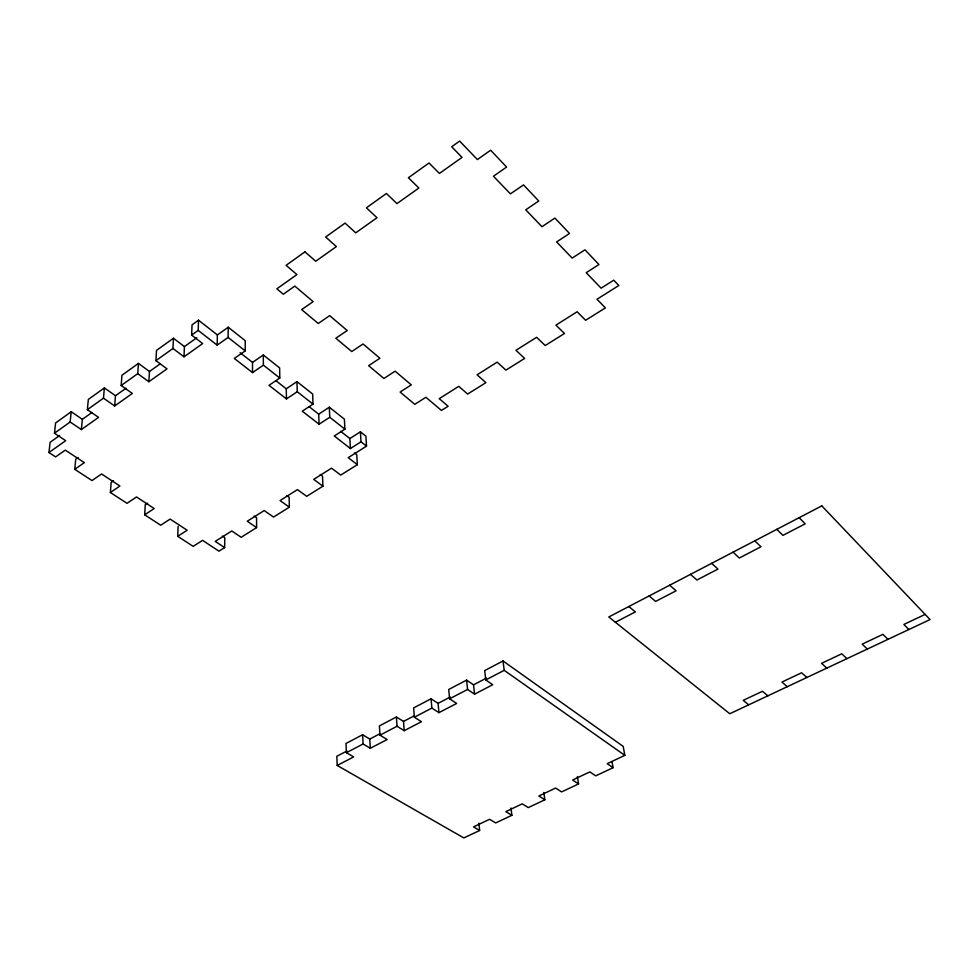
<?xml version="1.0" encoding="UTF-8"?>
<svg xmlns="http://www.w3.org/2000/svg" width="979" height="979" viewBox="0 0 979 979"><rect width="100%" height="100%" fill="white"/><g stroke="black" fill="none" stroke-linecap="round" stroke-linejoin="round"><path stroke-width="1.47" d="M252.521 372.571L252.521 362.414L263.302 354.998L263.375 365.143L252.521 372.571L234.324 358.449L245.215 350.886L245.252 340.704L228.242 327.243L217.375 334.94L217.167 345.146L228.095 337.437L228.242 327.243M178.117 526.298L177.713 536.308L193.157 546.343L202.58 540.371L218.966 551.153L224.644 547.604L224.778 537.667L222.441 536.113M184.003 356.809L184.419 346.59L173.442 338.232L172.953 348.475L184.003 356.809L202.665 343.58L191.651 335.099L198.199 330.412L198.529 320.194L217.375 334.94M191.651 335.099L192.031 324.869L198.529 320.194M148.857 381.724L149.469 371.494L138.431 363.405L137.745 373.66L148.857 381.724L167.005 368.85L155.93 360.651L156.518 350.409L173.442 338.232M177.713 536.308L187.173 530.251L170.162 519.066L160.691 525.221L144.672 514.807L145.259 504.748L147.621 503.182M144.672 514.807L154.18 508.554L136.534 496.953L127.001 503.316L110.37 492.498L111.153 482.366L113.54 480.75M114.653 405.967L115.473 395.736L104.374 387.904L103.48 398.159L114.653 405.967L132.324 393.448L121.176 385.506L121.959 375.251L138.431 363.405M81.367 429.573L82.358 419.33L71.21 411.743L70.145 421.998L81.367 429.573L98.561 417.372L87.364 409.687L88.343 399.432L104.374 387.904M110.37 492.498L119.927 486.037L101.583 473.983L92.002 480.554L74.734 469.32L75.738 459.127L78.124 457.45M74.734 469.32L84.329 462.651L65.275 450.12L55.644 456.899L48.95 452.543L65.703 440.672L54.457 433.22L55.607 422.965L71.21 411.743M48.95 452.543L50.125 442.312L59.646 435.52M54.457 433.22L70.145 421.998M87.364 409.687L103.48 398.159M121.176 385.506L137.745 373.66M155.93 360.651L172.953 348.475M82.358 419.33L92.136 412.367M115.473 395.736L126.01 388.222M149.469 371.494L160.299 363.772M184.419 346.59L196.779 337.767M263.302 354.998L279.639 367.908L279.798 378.041L268.992 385.347L286.468 398.906L297.237 391.735L296.967 381.626L286.26 388.798L286.468 398.906M296.967 381.626L312.656 394.035L313.011 404.119L302.278 411.18L319.068 424.213L329.764 417.274L329.311 407.215L318.689 414.154L319.068 424.213M329.311 407.215L344.388 419.147L344.914 429.181L334.267 435.998L350.421 448.529L361.018 441.823L360.407 431.825L349.858 438.531L350.421 448.529M360.407 431.825L365.877 436.157L366.525 446.143L348.23 457.658L357.347 464.682L340.716 475.072L331.551 468.158L313.721 479.38L322.923 486.196L306.708 496.329L297.469 489.622L280.067 500.563L289.356 507.171L273.533 517.059L264.22 510.548L247.259 521.22L256.596 527.632L241.164 537.287L231.79 530.961L215.233 541.387L224.644 547.604M337.204 765.456L463.813 837.926L479.661 830.473L473.53 826.888L489.586 819.301L495.68 822.935L511.882 815.311L505.825 811.628L522.235 803.857L528.268 807.602L544.838 799.794L538.854 796L555.644 788.058L561.603 791.913L578.565 783.934L572.642 780.03L589.835 771.893L595.709 775.857L613.062 767.695L607.225 763.669L624.822 755.347L623.207 746.402L503.01 660.972L484.678 670.603L485.768 679.952L492.706 684.737L474.558 694.16L473.53 684.847L466.579 680.111L448.7 689.497L449.618 698.822L456.642 703.46L438.935 712.651L438.09 703.363L431.054 698.773L413.615 707.939L414.362 717.228L421.459 721.719L404.192 730.677L403.507 721.425L396.397 716.983L379.399 725.916L379.974 735.18L387.146 739.537L370.295 748.274L369.768 739.059L362.597 734.752L345.991 743.465L346.419 752.692L353.652 756.914L337.204 765.456L336.825 756.265L346.909 751.003M369.768 739.059L380.085 733.663M403.507 721.425L414.08 715.906M438.09 703.363L450.279 696.987M473.53 684.847L486.428 678.104M346.419 752.692L363.087 743.991L370.295 748.274M379.974 735.18L397.058 726.259L404.192 730.677M414.362 717.228L431.874 708.086L438.935 712.651M449.618 698.822L467.583 689.449L474.558 694.16M485.768 679.952L504.197 670.334L624.822 755.347M615.399 622.265L635.371 611.912L628.812 606.527M925.131 614.396L903.886 624.443L908.867 629.521M254.246 516.08L256.571 517.683L256.596 527.632M286.835 495.558L289.148 497.21L289.356 507.171M320.243 474.521L322.532 476.222L322.923 486.196M198.199 330.412L217.167 345.146M354.496 452.947L356.76 454.709L357.347 464.682M240.088 352.697L252.521 362.414M275.833 380.647L286.26 388.798M309.144 406.689L318.689 414.154M340.68 431.347L349.858 438.531M228.095 337.437L245.215 350.886M263.375 365.143L279.798 378.041M297.237 391.735L313.011 404.119M329.764 417.274L344.914 429.181M361.018 441.823L366.525 446.143M748.715 704.843L743.232 700.352L762.457 691.272L767.879 695.836M649.101 595.954L655.6 601.424L676.11 590.79L669.66 585.222M787.275 686.707L781.915 682.082L801.605 672.769L806.916 677.468M690.513 574.355L696.889 580.009L717.962 569.08L711.635 563.329M826.802 668.119L821.552 663.346L841.744 653.801L846.933 658.659M733.063 552.156L739.316 558.006L760.964 546.771L754.785 540.824M867.321 649.065L862.193 644.145L882.911 634.355L887.965 639.36M776.812 529.333L782.919 535.378L805.191 523.838L799.158 517.683M612.034 761.748L613.062 767.695M577.414 776.531L578.565 783.934M543.822 792.427L544.838 799.794M503.01 660.972L504.197 670.334M510.989 807.956L511.882 815.311M466.579 680.111L467.583 689.449M478.89 823.155L479.661 830.473M431.054 698.773L431.874 708.086M396.397 716.983L397.058 726.259M362.597 734.752L363.087 743.991M304.946 251.836L286.101 265.321L296.918 274.585L276.849 288.829L283.298 294.226L294.826 286.088L313.133 301.618L301.654 309.597L318.248 323.486L329.678 315.654L347.215 330.535L335.834 338.232L351.742 351.547L363.074 343.984L379.913 358.265L368.63 365.681L383.903 378.469L395.137 371.176L411.29 384.882L400.117 392.053L414.778 404.327L425.914 397.278L441.443 410.446L448.137 406.261L439.228 398.661L458.784 386.338L467.632 394.072L485.878 382.654L477.091 374.81L497.173 362.144L505.91 370.135L524.646 358.412L515.97 350.298L536.614 337.302L545.217 345.538L564.467 333.496L555.925 325.126L577.133 311.763L585.613 320.28L605.401 307.908L596.994 299.256L618.801 285.513L613.747 280.178L601.106 288.181L586.213 272.7L598.94 264.538L584.977 249.792L572.177 258.101L556.635 241.935L569.509 233.467L554.922 218.06L541.974 226.7L525.735 209.812L538.768 201.001L523.508 184.909L510.414 193.879L493.44 176.22L506.608 167.066L490.65 150.215L477.409 159.553L459.628 141.074L451.698 146.752L462.027 157.399L439.424 173.442L429.022 162.991L408.402 177.75L418.877 188.029L396.948 203.595L386.411 193.499L366.415 207.817L377.013 217.742L355.732 232.843L345.073 223.102L325.664 237.004L336.372 246.586L315.715 261.246L304.946 251.836M821.809 505.874L608.791 616.978L729.771 713.752L930.05 619.56L821.809 505.874"/></g></svg>
